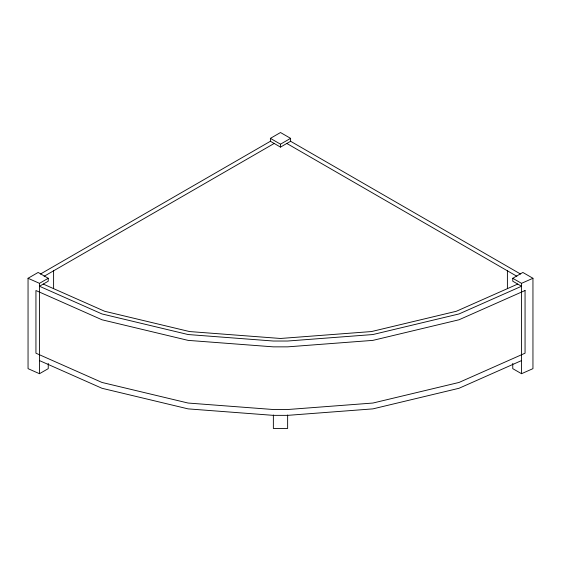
<?xml version="1.0" encoding="UTF-8"?>
<svg xmlns="http://www.w3.org/2000/svg" width="561" height="561" viewBox="0 0 561 561"><rect width="100%" height="100%" fill="white"/><g stroke="black" fill="none" stroke-linecap="round" stroke-linejoin="round"><path stroke-width="0.84" d="M48.246 363.395L48.246 368.647L39.48 373.703L28.05 368.647L28.05 278.277L38.148 272.45L48.246 278.277L48.246 281.194L39.48 286.257L101.99 313.95L188.096 334.538L273.361 341.025L287.639 341.025L372.904 334.538L459.01 313.95L521.52 286.257L512.754 281.194L512.754 278.277L522.852 272.45L532.95 278.277L532.95 368.647L521.52 373.703L512.754 368.647L512.754 363.395M40.427 274.049L270.402 141.274L270.402 138.357L280.5 132.529L290.598 138.357L290.598 141.274L520.573 274.049M44.123 276.285L274.189 143.455M28.05 278.277L39.48 283.34L48.246 278.277M270.402 138.357L280.5 144.184L290.598 138.357M270.402 141.274L280.5 147.101L290.598 141.274M517.733 284.069L456.331 311.271L371.515 331.551L280.5 338.472L189.485 331.551L104.669 311.271L43.267 284.069M512.754 278.277L521.52 283.34L532.95 278.277M521.52 360.59L459.01 388.282L372.904 408.878L287.639 415.357L273.361 415.357L188.096 408.878L101.99 388.282L39.48 360.59M286.811 143.455L516.877 276.285M521.52 283.34L521.52 373.703M507.396 270.816L507.396 288.649M287.639 414.979L287.639 428.471L273.361 428.471L273.361 414.979M280.5 144.184L280.5 147.101M53.604 270.816L53.604 288.649M39.48 283.34L39.48 373.703M525.061 290.514L459.01 319.777L372.904 340.373L287.639 346.852L273.361 346.852L188.096 340.373L101.99 319.777L35.939 290.514L35.939 353.192L101.99 382.455L188.096 403.043L273.361 409.523L287.639 409.523L372.904 403.043L459.01 382.455L525.061 353.192L525.061 290.514"/></g></svg>
